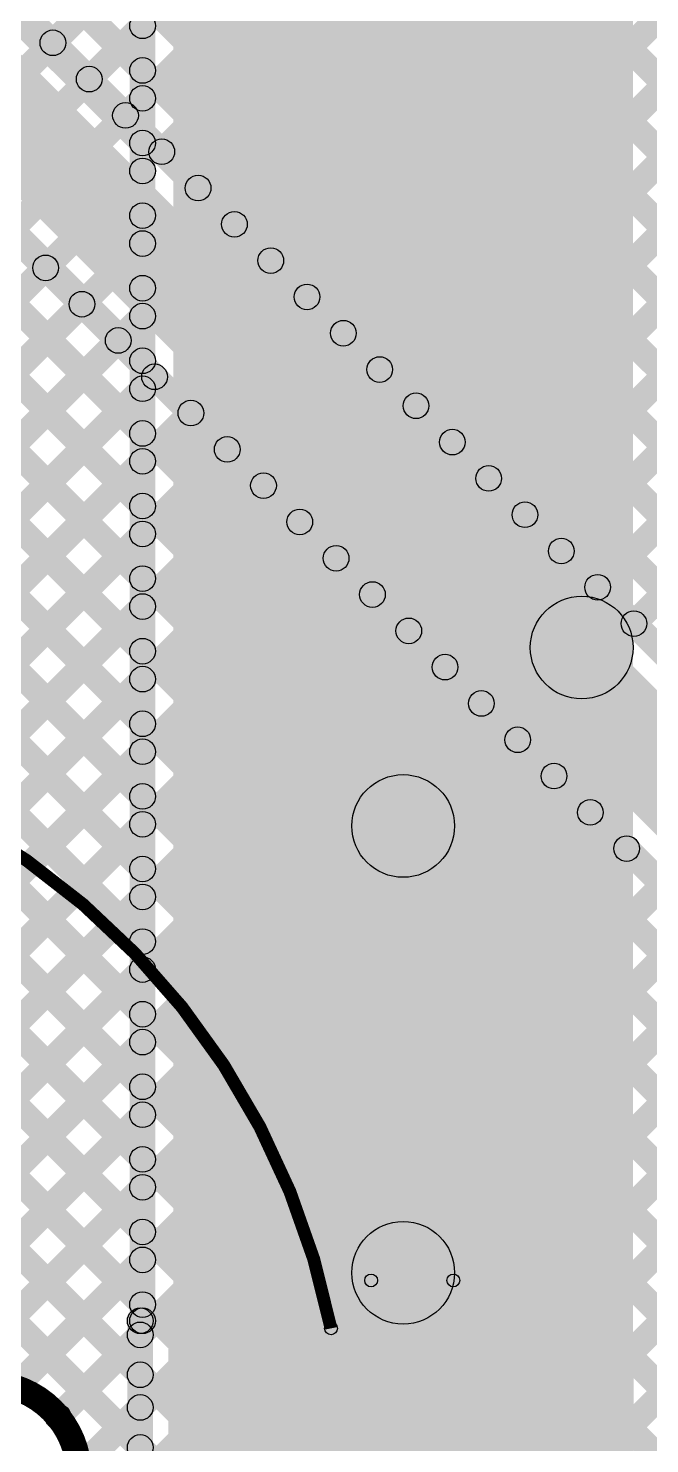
# Model space of a CAD drawing. Header units: millimetres. Extents: x -0.08 to 5.25, y -0.08 to 2.73.
# Drawn here: x 3.828 to 4.069, y 0.381 to 0.933 of the extents above; entities that cross this region are included whole.
import ezdxf

# ---------------------------------------------------------------- set-up
doc = ezdxf.new("R2010")
doc.units = ezdxf.units.MM
doc.header["$MEASUREMENT"] = 0
for name, color, linetype in [('BottomLayer', 5, 'Continuous'), ('PadHoleLayer', 156, 'Continuous'), ('TopLayer', 1, 'Continuous'), ('TopOverlay', 2, 'Continuous'), ('TopPaste', 8, 'Continuous'), ('TopSolder', 216, 'Continuous')]:
    doc.layers.add(name, color=color, linetype=linetype)

# ---------------------------------------------------------------- blocks, each defined once
blk = doc.blocks.new('CR1220_2_36')
at = {"layer": 'PadHoleLayer'}
h = blk.add_hatch(color=156, dxfattribs=at)
edge = h.paths.add_edge_path()
edge.add_arc((0.15354, 0), 0.02402, 0, 360)
at = {"layer": 'TopLayer'}
blk.add_hatch(color=1, dxfattribs=at).paths.add_polyline_path([(0.22835, 0.04528), (0.40157, 0.04528), (0.40157, -0.04528), (0.22835, -0.04528)])
at = {"layer": 'TopOverlay'}
h = blk.add_hatch(color=2, dxfattribs=at)
edge = h.paths.add_edge_path()
edge.add_arc((0.30327, 0.076), 0.0025, 0, 360)
blk.add_hatch(color=2, dxfattribs=at).paths.add_polyline_path([(0.30327, 0.0735), (0.30327, 0.0785), (0.33527, 0.0785), (0.33527, 0.0735)])
h = blk.add_hatch(color=2, dxfattribs=at)
edge = h.paths.add_edge_path()
edge.add_arc((0.33527, 0.076), 0.0025, 0, 360)
h = blk.add_hatch(color=2, dxfattribs=at)
edge = h.paths.add_edge_path()
edge.add_arc((0.28765, 0.05733), 0.0025, 0, 360)
at = {"layer": 'TopPaste'}
blk.add_hatch(color=8, dxfattribs=at).paths.add_polyline_path([(0.22835, 0.04528), (0.40157, 0.04528), (0.40157, -0.04528), (0.22835, -0.04528)])
at = {"layer": 'TopSolder'}
blk.add_hatch(color=216, dxfattribs=at).paths.add_polyline_path([(0.22435, 0.04928), (0.40557, 0.04928), (0.40557, -0.04928), (0.22435, -0.04928)])
at = {"layer": 'TopOverlay', "const_width": 0.005}
blk.add_lwpolyline([(-0.17027, 0.23883, -0.544167), (0.28765, 0.05733)], format="xyb", dxfattribs=at)
at = {"layer": 'TopOverlay'}
for centre in [(0.30327, 0.076), (0.33527, 0.076), (0.28765, 0.05733)]:
    blk.add_circle(centre, 0.0025, dxfattribs=at)

msp = doc.modelspace()

# ---------------------------------------------------------------- hatches: boundary and pattern name
at = {"layer": 'BottomLayer'}
for points in [[(3.8406, 0.92366), (3.83353, 0.93073), (4.17134, 1.26854), (4.17841, 1.26146)], [(3.85474, 0.90951), (3.84767, 0.91658), (4.19962, 1.26854), (4.20669, 1.26146)], [(3.86888, 0.89537), (3.86181, 0.90244), (4.2279, 1.26854), (4.23498, 1.26146)], [(3.88303, 0.88123), (3.87595, 0.8883), (4.25619, 1.26854), (4.26326, 1.26146)], [(3.89717, 0.86709), (3.8901, 0.87416), (4.28447, 1.26854), (4.29154, 1.26146)], [(3.91131, 0.85295), (3.90424, 0.86002), (4.31276, 1.26854), (4.31983, 1.26146)], [(3.92545, 0.8388), (3.91838, 0.84587), (4.34104, 1.26854), (4.34811, 1.26146)], [(3.93959, 0.82466), (3.93252, 0.83173), (4.36933, 1.26854), (4.3764, 1.26146)], [(3.95374, 0.81052), (3.94666, 0.81759), (4.39761, 1.26854), (4.40468, 1.26146)], [(3.96788, 0.79638), (3.96081, 0.80345), (4.42589, 1.26854), (4.43297, 1.26146)], [(3.98202, 0.78223), (3.97495, 0.78931), (4.45418, 1.26854), (4.46125, 1.26146)], [(3.99616, 0.76809), (3.98909, 0.77516), (4.48246, 1.26854), (4.48953, 1.26146)], [(4.0103, 0.75395), (4.00323, 0.76102), (4.51075, 1.26854), (4.51782, 1.26146)], [(4.02445, 0.73981), (4.01738, 0.74688), (4.53903, 1.26854), (4.5461, 1.26146)], [(4.03859, 0.72567), (4.03152, 0.73274), (4.56732, 1.26854), (4.57439, 1.26146)], [(4.05273, 0.71152), (4.04566, 0.71859), (4.5956, 1.26854), (4.60267, 1.26146)], [(4.06687, 0.69738), (4.0598, 0.70445), (4.62389, 1.26854), (4.63096, 1.26146)], [(3.56809, 1.18909), (3.57516, 1.19616), (4.34479, 0.42654), (4.33772, 0.41946)], [(3.53486, 1.15586), (3.56314, 1.18414), (4.34214, 0.40514), (4.31386, 0.37686)], [(3.47846, 1.16148), (3.48554, 1.16855), (4.46455, 0.18954), (4.45748, 0.18246)], [(3.6339, 1.14746), (3.64097, 1.15454), (4.36897, 0.42654), (4.3619, 0.41946)], [(3.66218, 1.14746), (3.66925, 1.15454), (4.39725, 0.42654), (4.39018, 0.41946)], [(3.69047, 1.14746), (3.69754, 1.15454), (4.42554, 0.42654), (4.41847, 0.41946)], [(3.71875, 1.14746), (3.72582, 1.15454), (4.45382, 0.42654), (4.44675, 0.41946)], [(3.74703, 1.14746), (3.75411, 1.15454), (4.48211, 0.42654), (4.47503, 0.41946)], [(3.77532, 1.14746), (3.78239, 1.15454), (4.51039, 0.42654), (4.50332, 0.41946)], [(3.8036, 1.14746), (3.81067, 1.15454), (4.53867, 0.42654), (4.5316, 0.41946)], [(3.83189, 1.14746), (3.83896, 1.15454), (4.56696, 0.42654), (4.55989, 0.41946)], [(3.52284, 1.14384), (3.52991, 1.15091), (4.30888, 0.37194), (4.30181, 0.36486)], [(3.47846, 1.13319), (3.48554, 1.14026), (4.38979, 0.23601), (4.38272, 0.22894)], [(3.47846, 1.10491), (3.48554, 1.11198), (4.28198, 0.31554), (4.27491, 0.30846)], [(3.47846, 1.07662), (3.48554, 1.08369), (4.25369, 0.31554), (4.24662, 0.30846)], [(3.47846, 1.04834), (3.48554, 1.05541), (4.22541, 0.31554), (4.21834, 0.30846)], [(3.47846, 1.02005), (3.48554, 1.02713), (4.19713, 0.31554), (4.19005, 0.30846)], [(3.47846, 0.99177), (3.48554, 0.99884), (4.16884, 0.31554), (4.16177, 0.30846)], [(3.47846, 0.96349), (3.48554, 0.97056), (4.14056, 0.31554), (4.13349, 0.30846)], [(3.47846, 0.9352), (3.48554, 0.94227), (4.11227, 0.31554), (4.1052, 0.30846)], [(3.47846, 0.90692), (3.48554, 0.91399), (4.08399, 0.31554), (4.07692, 0.30846)], [(3.47846, 0.87863), (3.48554, 0.8857), (4.0557, 0.31554), (4.04863, 0.30846)], [(3.47846, 0.85035), (3.48554, 0.85742), (4.02742, 0.31554), (4.02035, 0.30846)], [(3.48554, 0.48374), (3.47846, 0.49081), (3.8307, 0.84305), (3.83777, 0.83597)], [(3.47846, 0.82206), (3.48554, 0.82914), (3.99914, 0.31554), (3.99206, 0.30846)], [(3.48554, 0.45546), (3.47846, 0.46253), (3.84484, 0.8289), (3.85191, 0.82183)], [(3.48554, 0.42717), (3.47846, 0.43424), (3.85898, 0.81476), (3.86605, 0.80769)], [(3.26911, 0.18246), (3.26204, 0.18954), (3.87313, 0.80062), (3.8802, 0.79355)], [(3.47846, 0.79378), (3.48554, 0.80085), (3.9718, 0.31459), (3.96473, 0.30752)], [(3.51626, 0.40133), (3.50919, 0.4084), (3.88727, 0.78648), (3.89434, 0.77941)], [(3.47846, 0.7655), (3.48554, 0.77257), (3.95456, 0.30354), (3.94749, 0.29647)], [(3.53899, 0.39577), (3.53192, 0.40284), (3.90141, 0.77234), (3.90848, 0.76526)], [(3.55218, 0.38068), (3.54511, 0.38775), (3.91555, 0.75819), (3.92262, 0.75112)], [(3.55362, 0.35384), (3.54655, 0.36091), (3.92969, 0.74405), (3.93677, 0.73698)], [(3.41053, 0.18246), (3.40346, 0.18954), (3.94384, 0.72991), (3.95091, 0.72284)], [(3.43882, 0.18246), (3.43175, 0.18954), (3.95798, 0.71577), (3.96505, 0.7087)], [(3.4671, 0.18246), (3.46003, 0.18954), (3.97212, 0.70162), (3.97919, 0.69455)], [(3.49539, 0.18246), (3.48832, 0.18954), (3.98626, 0.68748), (3.99333, 0.68041)], [(3.52367, 0.18246), (3.5166, 0.18954), (4.00041, 0.67334), (4.00748, 0.66627)], [(3.55196, 0.18246), (3.54489, 0.18954), (4.01455, 0.6592), (4.02162, 0.65213)], [(3.58024, 0.18246), (3.57317, 0.18954), (4.02869, 0.64506), (4.03576, 0.63798)], [(3.82582, 0.39976), (3.81875, 0.40683), (4.04283, 0.63091), (4.0499, 0.62384)], [(3.84265, 0.38831), (3.83558, 0.39538), (4.05697, 0.61677), (4.06404, 0.6097)], [(3.85073, 0.3681), (3.84366, 0.37517), (4.07112, 0.60263), (4.07819, 0.59556)], [(3.69338, 0.18246), (3.68631, 0.18954), (4.08526, 0.58849), (4.09233, 0.58142)], [(3.72166, 0.18246), (3.71459, 0.18954), (4.0994, 0.57434), (4.10647, 0.56727)], [(3.74995, 0.18246), (3.74288, 0.18954), (4.11354, 0.5602), (4.12061, 0.55313)], [(3.77823, 0.18246), (3.77116, 0.18954), (4.12768, 0.54606), (4.13476, 0.53899)], [(3.80651, 0.18246), (3.79944, 0.18954), (4.14183, 0.53192), (4.1489, 0.52485)], [(3.8348, 0.18246), (3.82773, 0.18954), (4.15597, 0.51778), (4.16304, 0.51071)], [(3.98908, 0.30846), (3.98201, 0.31554), (4.17011, 0.50363), (4.17718, 0.49656)]]:
    msp.add_hatch(color=5, dxfattribs=at).paths.add_polyline_path(points)
h = msp.add_hatch(color=5, dxfattribs=at)
edge = h.paths.add_edge_path()
edge.add_arc((3.83706, 0.92719), 0.005, 0, 360)
h = msp.add_hatch(color=5, dxfattribs=at)
edge = h.paths.add_edge_path()
edge.add_arc((3.85121, 0.91305), 0.005, 0, 360)
h = msp.add_hatch(color=5, dxfattribs=at)
edge = h.paths.add_edge_path()
edge.add_arc((3.86535, 0.89891), 0.005, 0, 360)
h = msp.add_hatch(color=5, dxfattribs=at)
edge = h.paths.add_edge_path()
edge.add_arc((3.87949, 0.88477), 0.005, 0, 360)
h = msp.add_hatch(color=5, dxfattribs=at)
edge = h.paths.add_edge_path()
edge.add_arc((3.89363, 0.87062), 0.005, 0, 360)
h = msp.add_hatch(color=5, dxfattribs=at)
edge = h.paths.add_edge_path()
edge.add_arc((3.90777, 0.85648), 0.005, 0, 360)
h = msp.add_hatch(color=5, dxfattribs=at)
edge = h.paths.add_edge_path()
edge.add_arc((3.83423, 0.83951), 0.005, 0, 360)
h = msp.add_hatch(color=5, dxfattribs=at)
edge = h.paths.add_edge_path()
edge.add_arc((3.92192, 0.84234), 0.005, 0, 360)
h = msp.add_hatch(color=5, dxfattribs=at)
edge = h.paths.add_edge_path()
edge.add_arc((3.93606, 0.8282), 0.005, 0, 360)
h = msp.add_hatch(color=5, dxfattribs=at)
edge = h.paths.add_edge_path()
edge.add_arc((3.84838, 0.82537), 0.005, 0, 360)
h = msp.add_hatch(color=5, dxfattribs=at)
edge = h.paths.add_edge_path()
edge.add_arc((3.86252, 0.81123), 0.005, 0, 360)
h = msp.add_hatch(color=5, dxfattribs=at)
edge = h.paths.add_edge_path()
edge.add_arc((3.9502, 0.81405), 0.005, 0, 360)
h = msp.add_hatch(color=5, dxfattribs=at)
edge = h.paths.add_edge_path()
edge.add_arc((3.87666, 0.79708), 0.005, 0, 360)
h = msp.add_hatch(color=5, dxfattribs=at)
edge = h.paths.add_edge_path()
edge.add_arc((3.96434, 0.79991), 0.005, 0, 360)
h = msp.add_hatch(color=5, dxfattribs=at)
edge = h.paths.add_edge_path()
edge.add_arc((3.97848, 0.78577), 0.005, 0, 360)
h = msp.add_hatch(color=5, dxfattribs=at)
edge = h.paths.add_edge_path()
edge.add_arc((3.8908, 0.78294), 0.005, 0, 360)
h = msp.add_hatch(color=5, dxfattribs=at)
edge = h.paths.add_edge_path()
edge.add_arc((3.90495, 0.7688), 0.005, 0, 360)
h = msp.add_hatch(color=5, dxfattribs=at)
edge = h.paths.add_edge_path()
edge.add_arc((3.99263, 0.77163), 0.005, 0, 360)
h = msp.add_hatch(color=5, dxfattribs=at)
edge = h.paths.add_edge_path()
edge.add_arc((4.00677, 0.75749), 0.005, 0, 360)
h = msp.add_hatch(color=5, dxfattribs=at)
edge = h.paths.add_edge_path()
edge.add_arc((3.91909, 0.75466), 0.005, 0, 360)
h = msp.add_hatch(color=5, dxfattribs=at)
edge = h.paths.add_edge_path()
edge.add_arc((3.93323, 0.74052), 0.005, 0, 360)
h = msp.add_hatch(color=5, dxfattribs=at)
edge = h.paths.add_edge_path()
edge.add_arc((4.02091, 0.74334), 0.005, 0, 360)
h = msp.add_hatch(color=5, dxfattribs=at)
edge = h.paths.add_edge_path()
edge.add_arc((4.03505, 0.7292), 0.005, 0, 360)
h = msp.add_hatch(color=5, dxfattribs=at)
edge = h.paths.add_edge_path()
edge.add_arc((3.94737, 0.72637), 0.005, 0, 360)
h = msp.add_hatch(color=5, dxfattribs=at)
edge = h.paths.add_edge_path()
edge.add_arc((3.96151, 0.71223), 0.005, 0, 360)
h = msp.add_hatch(color=5, dxfattribs=at)
edge = h.paths.add_edge_path()
edge.add_arc((4.0492, 0.71506), 0.005, 0, 360)
h = msp.add_hatch(color=5, dxfattribs=at)
edge = h.paths.add_edge_path()
edge.add_arc((4.06334, 0.70092), 0.005, 0, 360)
h = msp.add_hatch(color=5, dxfattribs=at)
edge = h.paths.add_edge_path()
edge.add_arc((3.97566, 0.69809), 0.005, 0, 360)
h = msp.add_hatch(color=5, dxfattribs=at)
edge = h.paths.add_edge_path()
edge.add_arc((3.9898, 0.68395), 0.005, 0, 360)
h = msp.add_hatch(color=5, dxfattribs=at)
edge = h.paths.add_edge_path()
edge.add_arc((4.00394, 0.6698), 0.005, 0, 360)
h = msp.add_hatch(color=5, dxfattribs=at)
edge = h.paths.add_edge_path()
edge.add_arc((4.01808, 0.65566), 0.005, 0, 360)
h = msp.add_hatch(color=5, dxfattribs=at)
edge = h.paths.add_edge_path()
edge.add_arc((4.03223, 0.64152), 0.005, 0, 360)
h = msp.add_hatch(color=5, dxfattribs=at)
edge = h.paths.add_edge_path()
edge.add_arc((4.04637, 0.62738), 0.005, 0, 360)
h = msp.add_hatch(color=5, dxfattribs=at)
edge = h.paths.add_edge_path()
edge.add_arc((4.06051, 0.61324), 0.005, 0, 360)
h = msp.add_hatch(color=5, dxfattribs=at)
edge = h.paths.add_edge_path()
edge.add_arc((3.83912, 0.39185), 0.005, 0, 360)
at = {"layer": 'TopLayer'}
for points in [[(3.884, 0.09), (4.063, 0.09), (4.063, 1.148), (3.884, 1.148)], [(3.71731, 1.06405), (3.72438, 1.07112), (3.87554, 0.91997), (3.86846, 0.9129)], [(3.70317, 1.04991), (3.71024, 1.05698), (3.87554, 0.89168), (3.86846, 0.88461)], [(3.68902, 1.03577), (3.6961, 1.04284), (3.87554, 0.8634), (3.86846, 0.85633)], [(3.67488, 1.02163), (3.68195, 1.0287), (3.87554, 0.83512), (3.86846, 0.82804)], [(3.66074, 1.00749), (3.66781, 1.01456), (3.87554, 0.80683), (3.86846, 0.79976)], [(3.6466, 0.99334), (3.65367, 1.00041), (3.87554, 0.77855), (3.86846, 0.77148)], [(3.63246, 0.9792), (3.63953, 0.98627), (3.87554, 0.75026), (3.86846, 0.74319)], [(3.61831, 0.96506), (3.62538, 0.97213), (3.87554, 0.72198), (3.86846, 0.71491)], [(3.33968, 0.42274), (3.33261, 0.42981), (3.86846, 0.96566), (3.87554, 0.95859)], [(3.60417, 0.95092), (3.61124, 0.95799), (3.87554, 0.69369), (3.86846, 0.68662)], [(3.59003, 0.93677), (3.5971, 0.94385), (3.87554, 0.66541), (3.86846, 0.65834)], [(3.877, 0.42928), (3.867, 0.42928), (3.867, 0.94682), (3.877, 0.94682)], [(3.36797, 0.42274), (3.3609, 0.42981), (3.86846, 0.93738), (3.87554, 0.93031)], [(3.57589, 0.92263), (3.58296, 0.9297), (3.87554, 0.63713), (3.86846, 0.63005)], [(3.56174, 0.90849), (3.56882, 0.91556), (3.87554, 0.60884), (3.86846, 0.60177)], [(3.39625, 0.42274), (3.38918, 0.42981), (3.86846, 0.9091), (3.87554, 0.90202)], [(3.5476, 0.89435), (3.55467, 0.90142), (3.87554, 0.58056), (3.86846, 0.57349)], [(3.53346, 0.88021), (3.54053, 0.88728), (3.87554, 0.55227), (3.86846, 0.5452)], [(3.42454, 0.42274), (3.41746, 0.42981), (3.86846, 0.88081), (3.87554, 0.87374)], [(3.51932, 0.86606), (3.52639, 0.87313), (3.87554, 0.52399), (3.86846, 0.51692)], [(3.50518, 0.85192), (3.51225, 0.85899), (3.87554, 0.4957), (3.86846, 0.48863)], [(3.44109, 0.41101), (3.43402, 0.41808), (3.86846, 0.85253), (3.87554, 0.84546)], [(3.49103, 0.83778), (3.49811, 0.84485), (3.87554, 0.46742), (3.86846, 0.46035)], [(3.47689, 0.82364), (3.48396, 0.83071), (3.87554, 0.43914), (3.86846, 0.43206)], [(3.45241, 0.39405), (3.44534, 0.40112), (3.86846, 0.82424), (3.87554, 0.81717)], [(3.46275, 0.80949), (3.46982, 0.81657), (3.87461, 0.41177), (3.86754, 0.4047)], [(3.44861, 0.79535), (3.45568, 0.80242), (3.87461, 0.38349), (3.86754, 0.37642)], [(3.43705, 0.3504), (3.42998, 0.35747), (3.86846, 0.79596), (3.87554, 0.78889)], [(3.51626, 0.40133), (3.50919, 0.4084), (3.86846, 0.76767), (3.87554, 0.7606)], [(3.53899, 0.39577), (3.53192, 0.40284), (3.86846, 0.73939), (3.87554, 0.73232)], [(3.55218, 0.38068), (3.54511, 0.38775), (3.86846, 0.71111), (3.87554, 0.70403)], [(3.98764, 0.60793), (3.95936, 0.63621), (4.02886, 0.70571), (4.05714, 0.67743)], [(3.55362, 0.35384), (3.54655, 0.36091), (3.86846, 0.68282), (3.87554, 0.67575)], [(3.41053, 0.18246), (3.40346, 0.18954), (3.86846, 0.65454), (3.87554, 0.64747)], [(3.43882, 0.18246), (3.43175, 0.18954), (3.86846, 0.62625), (3.87554, 0.61918)], [(3.9935, 0.448), (3.9535, 0.448), (3.9535, 0.62207), (3.9935, 0.62207)], [(3.4671, 0.18246), (3.46003, 0.18954), (3.86846, 0.59797), (3.87554, 0.5909)], [(3.49539, 0.18246), (3.48832, 0.18954), (3.86846, 0.56968), (3.87554, 0.56261)], [(3.52367, 0.18246), (3.5166, 0.18954), (3.86846, 0.5414), (3.87554, 0.53433)], [(3.55196, 0.18246), (3.54489, 0.18954), (3.86846, 0.51311), (3.87554, 0.50604)], [(3.58024, 0.18246), (3.57317, 0.18954), (3.86846, 0.48483), (3.87554, 0.47776)], [(3.82582, 0.39976), (3.81875, 0.40683), (3.86846, 0.45655), (3.87554, 0.44948)], [(3.84265, 0.38831), (3.83558, 0.39538), (3.86754, 0.42734), (3.87461, 0.42027)], [(3.87608, 0.30872), (3.86608, 0.30872), (3.86608, 0.42928), (3.87608, 0.42928)], [(3.85073, 0.3681), (3.84366, 0.37517), (3.86754, 0.39906), (3.87461, 0.39199)]]:
    msp.add_hatch(color=1, dxfattribs=at).paths.add_polyline_path(points)
h = msp.add_hatch(color=1, dxfattribs=at)
edge = h.paths.add_edge_path()
edge.add_arc((3.872, 0.93384), 0.005, 0, 360)
h = msp.add_hatch(color=1, dxfattribs=at)
edge = h.paths.add_edge_path()
edge.add_arc((3.872, 0.91643), 0.005, 0, 360)
h = msp.add_hatch(color=1, dxfattribs=at)
edge = h.paths.add_edge_path()
edge.add_arc((3.872, 0.90556), 0.005, 0, 360)
h = msp.add_hatch(color=1, dxfattribs=at)
edge = h.paths.add_edge_path()
edge.add_arc((3.872, 0.88815), 0.005, 0, 360)
h = msp.add_hatch(color=1, dxfattribs=at)
edge = h.paths.add_edge_path()
edge.add_arc((3.872, 0.87728), 0.005, 0, 360)
h = msp.add_hatch(color=1, dxfattribs=at)
edge = h.paths.add_edge_path()
edge.add_arc((3.872, 0.85986), 0.005, 0, 360)
h = msp.add_hatch(color=1, dxfattribs=at)
edge = h.paths.add_edge_path()
edge.add_arc((3.872, 0.84899), 0.005, 0, 360)
h = msp.add_hatch(color=1, dxfattribs=at)
edge = h.paths.add_edge_path()
edge.add_arc((3.872, 0.83158), 0.005, 0, 360)
h = msp.add_hatch(color=1, dxfattribs=at)
edge = h.paths.add_edge_path()
edge.add_arc((3.872, 0.82071), 0.005, 0, 360)
h = msp.add_hatch(color=1, dxfattribs=at)
edge = h.paths.add_edge_path()
edge.add_arc((3.872, 0.8033), 0.005, 0, 360)
h = msp.add_hatch(color=1, dxfattribs=at)
edge = h.paths.add_edge_path()
edge.add_arc((3.872, 0.79242), 0.005, 0, 360)
h = msp.add_hatch(color=1, dxfattribs=at)
edge = h.paths.add_edge_path()
edge.add_arc((3.872, 0.77501), 0.005, 0, 360)
h = msp.add_hatch(color=1, dxfattribs=at)
edge = h.paths.add_edge_path()
edge.add_arc((3.872, 0.76414), 0.005, 0, 360)
h = msp.add_hatch(color=1, dxfattribs=at)
edge = h.paths.add_edge_path()
edge.add_arc((3.872, 0.74673), 0.005, 0, 360)
h = msp.add_hatch(color=1, dxfattribs=at)
edge = h.paths.add_edge_path()
edge.add_arc((3.872, 0.73585), 0.005, 0, 360)
h = msp.add_hatch(color=1, dxfattribs=at)
edge = h.paths.add_edge_path()
edge.add_arc((3.872, 0.71844), 0.005, 0, 360)
h = msp.add_hatch(color=1, dxfattribs=at)
edge = h.paths.add_edge_path()
edge.add_arc((3.872, 0.70757), 0.005, 0, 360)
h = msp.add_hatch(color=1, dxfattribs=at)
edge = h.paths.add_edge_path()
edge.add_arc((4.043, 0.69157), 0.02, 0, 360)
h = msp.add_hatch(color=1, dxfattribs=at)
edge = h.paths.add_edge_path()
edge.add_arc((3.872, 0.69016), 0.005, 0, 360)
h = msp.add_hatch(color=1, dxfattribs=at)
edge = h.paths.add_edge_path()
edge.add_arc((3.872, 0.67929), 0.005, 0, 360)
h = msp.add_hatch(color=1, dxfattribs=at)
edge = h.paths.add_edge_path()
edge.add_arc((3.872, 0.66187), 0.005, 0, 360)
h = msp.add_hatch(color=1, dxfattribs=at)
edge = h.paths.add_edge_path()
edge.add_arc((3.872, 0.651), 0.005, 0, 360)
h = msp.add_hatch(color=1, dxfattribs=at)
edge = h.paths.add_edge_path()
edge.add_arc((3.9735, 0.62207), 0.02, 0, 360)
h = msp.add_hatch(color=1, dxfattribs=at)
edge = h.paths.add_edge_path()
edge.add_arc((3.9735, 0.62207), 0.02, 0, 360)
h = msp.add_hatch(color=1, dxfattribs=at)
edge = h.paths.add_edge_path()
edge.add_arc((3.872, 0.63359), 0.005, 0, 360)
h = msp.add_hatch(color=1, dxfattribs=at)
edge = h.paths.add_edge_path()
edge.add_arc((3.872, 0.62272), 0.005, 0, 360)
h = msp.add_hatch(color=1, dxfattribs=at)
edge = h.paths.add_edge_path()
edge.add_arc((3.872, 0.60531), 0.005, 0, 360)
h = msp.add_hatch(color=1, dxfattribs=at)
edge = h.paths.add_edge_path()
edge.add_arc((3.872, 0.59443), 0.005, 0, 360)
h = msp.add_hatch(color=1, dxfattribs=at)
edge = h.paths.add_edge_path()
edge.add_arc((3.872, 0.57702), 0.005, 0, 360)
h = msp.add_hatch(color=1, dxfattribs=at)
edge = h.paths.add_edge_path()
edge.add_arc((3.872, 0.56615), 0.005, 0, 360)
h = msp.add_hatch(color=1, dxfattribs=at)
edge = h.paths.add_edge_path()
edge.add_arc((3.872, 0.54874), 0.005, 0, 360)
h = msp.add_hatch(color=1, dxfattribs=at)
edge = h.paths.add_edge_path()
edge.add_arc((3.872, 0.53786), 0.005, 0, 360)
h = msp.add_hatch(color=1, dxfattribs=at)
edge = h.paths.add_edge_path()
edge.add_arc((3.872, 0.52045), 0.005, 0, 360)
h = msp.add_hatch(color=1, dxfattribs=at)
edge = h.paths.add_edge_path()
edge.add_arc((3.872, 0.50958), 0.005, 0, 360)
h = msp.add_hatch(color=1, dxfattribs=at)
edge = h.paths.add_edge_path()
edge.add_arc((3.872, 0.49217), 0.005, 0, 360)
h = msp.add_hatch(color=1, dxfattribs=at)
edge = h.paths.add_edge_path()
edge.add_arc((3.872, 0.4813), 0.005, 0, 360)
h = msp.add_hatch(color=1, dxfattribs=at)
edge = h.paths.add_edge_path()
edge.add_arc((3.872, 0.46388), 0.005, 0, 360)
h = msp.add_hatch(color=1, dxfattribs=at)
edge = h.paths.add_edge_path()
edge.add_arc((3.9735, 0.448), 0.02, 0, 360)
h = msp.add_hatch(color=1, dxfattribs=at)
edge = h.paths.add_edge_path()
edge.add_arc((3.872, 0.45301), 0.005, 0, 360)
h = msp.add_hatch(color=1, dxfattribs=at)
edge = h.paths.add_edge_path()
edge.add_arc((3.872, 0.4356), 0.005, 0, 360)
h = msp.add_hatch(color=1, dxfattribs=at)
edge = h.paths.add_edge_path()
edge.add_arc((3.87108, 0.42928), 0.005, 0, 360)
h = msp.add_hatch(color=1, dxfattribs=at)
edge = h.paths.add_edge_path()
edge.add_arc((3.872, 0.42928), 0.005, 0, 360)
h = msp.add_hatch(color=1, dxfattribs=at)
edge = h.paths.add_edge_path()
edge.add_arc((3.87108, 0.42381), 0.005, 0, 360)
h = msp.add_hatch(color=1, dxfattribs=at)
edge = h.paths.add_edge_path()
edge.add_arc((3.87108, 0.40824), 0.005, 0, 360)
h = msp.add_hatch(color=1, dxfattribs=at)
edge = h.paths.add_edge_path()
edge.add_arc((3.87108, 0.39552), 0.005, 0, 360)
h = msp.add_hatch(color=1, dxfattribs=at)
edge = h.paths.add_edge_path()
edge.add_arc((3.83912, 0.39185), 0.005, 0, 360)
h = msp.add_hatch(color=1, dxfattribs=at)
edge = h.paths.add_edge_path()
edge.add_arc((3.87108, 0.37995), 0.005, 0, 360)

# ---------------------------------------------------------------- linework, layer by layer
at = {"layer": 'BottomLayer', "const_width": 0.01}
msp.add_lwpolyline([(3.84729, 0.369, 1), (3.77526, 0.369, 1)], format="xyb", close=True, dxfattribs=at)
at = {"layer": 'BottomLayer'}
for centre in [(3.83706, 0.92719), (3.85121, 0.91305), (3.86535, 0.89891), (3.87949, 0.88477), (3.89363, 0.87062), (3.90777, 0.85648), (3.83423, 0.83951), (3.92192, 0.84234), (3.93606, 0.8282), (3.84838, 0.82537), (3.86252, 0.81123), (3.9502, 0.81405), (3.87666, 0.79708), (3.96434, 0.79991), (3.97848, 0.78577), (3.8908, 0.78294), (3.90495, 0.7688), (3.99263, 0.77163), (4.00677, 0.75749), (3.91909, 0.75466), (3.93323, 0.74052), (4.02091, 0.74334), (4.03505, 0.7292), (3.94737, 0.72637), (3.96151, 0.71223), (4.0492, 0.71506), (4.06334, 0.70092), (3.97566, 0.69809), (3.9898, 0.68395), (4.00394, 0.6698), (4.01808, 0.65566), (4.03223, 0.64152), (4.04637, 0.62738), (4.06051, 0.61324), (3.83912, 0.39185)]:
    msp.add_circle(centre, 0.005, dxfattribs=at)
at = {"layer": 'TopLayer', "const_width": 0.01}
msp.add_lwpolyline([(3.84729, 0.369, 1), (3.77526, 0.369, 1)], format="xyb", close=True, dxfattribs=at)
at = {"layer": 'TopLayer'}
for centre, radius in [((3.872, 0.93384), 0.005), ((3.872, 0.91643), 0.005), ((3.872, 0.90556), 0.005), ((3.872, 0.88815), 0.005), ((3.872, 0.87728), 0.005), ((3.872, 0.85986), 0.005), ((3.872, 0.84899), 0.005), ((3.872, 0.83158), 0.005), ((3.872, 0.82071), 0.005), ((3.872, 0.8033), 0.005), ((3.872, 0.79242), 0.005), ((3.872, 0.77501), 0.005), ((3.872, 0.76414), 0.005), ((3.872, 0.74673), 0.005), ((3.872, 0.73585), 0.005), ((3.872, 0.71844), 0.005), ((3.872, 0.70757), 0.005), ((4.043, 0.69157), 0.02), ((3.872, 0.69016), 0.005), ((3.872, 0.67929), 0.005), ((3.872, 0.66187), 0.005), ((3.872, 0.651), 0.005), ((3.9735, 0.62207), 0.02), ((3.9735, 0.62207), 0.02), ((3.872, 0.63359), 0.005), ((3.872, 0.62272), 0.005), ((3.872, 0.60531), 0.005), ((3.872, 0.59443), 0.005), ((3.872, 0.57702), 0.005), ((3.872, 0.56615), 0.005), ((3.872, 0.54874), 0.005), ((3.872, 0.53786), 0.005), ((3.872, 0.52045), 0.005), ((3.872, 0.50958), 0.005), ((3.872, 0.49217), 0.005), ((3.872, 0.4813), 0.005), ((3.872, 0.46388), 0.005), ((3.9735, 0.448), 0.02), ((3.872, 0.45301), 0.005), ((3.872, 0.4356), 0.005), ((3.87108, 0.42928), 0.005), ((3.872, 0.42928), 0.005), ((3.87108, 0.42381), 0.005), ((3.87108, 0.40824), 0.005), ((3.87108, 0.39552), 0.005), ((3.83912, 0.39185), 0.005), ((3.87108, 0.37995), 0.005)]:
    msp.add_circle(centre, radius, dxfattribs=at)

# ---------------------------------------------------------------- block references
at = {"rotation": 360}
msp.add_blockref('CR1220_2_36', (3.65773, 0.369), dxfattribs=at)

doc.saveas('drawing.dxf')
